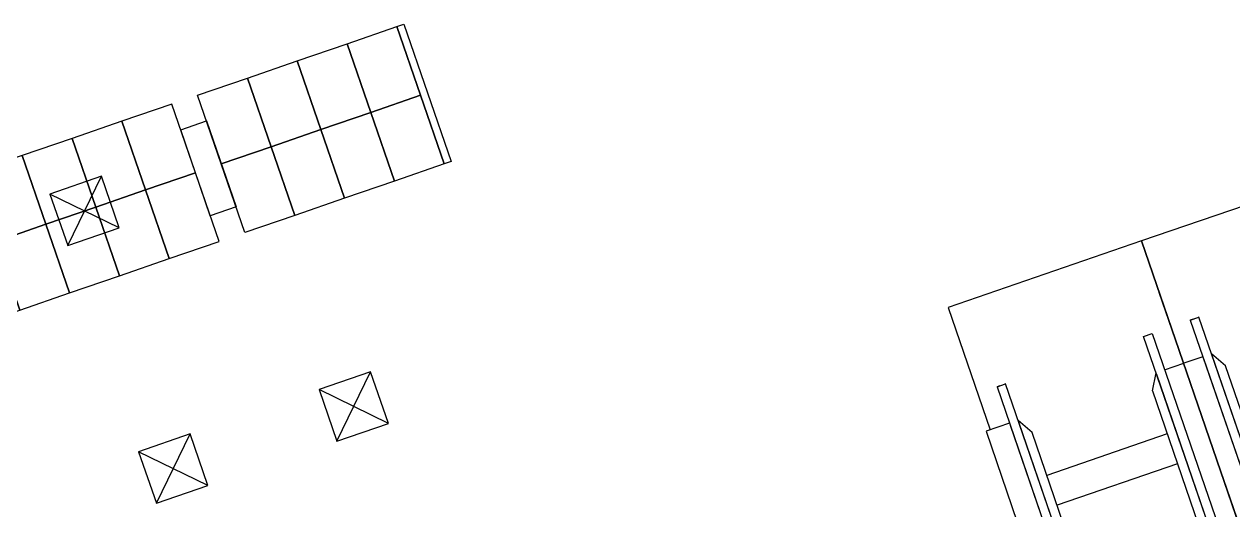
# Model space of a CAD drawing. Extents: x 809431 to 809707, y 818703 to 819368.
# Drawn here: x 809463.38 to 809476.68, y 819304.63 to 819309.98 of the extents above; entities that cross this region are included whole.
import ezdxf

# ---------------------------------------------------------------- set-up
doc = ezdxf.new("R2010")
doc.units = 0
for name, color, linetype in [('Esc', 7, 'Continuous'), ('Fix Furn', 7, 'Continuous'), ('MAJ430_B', 7, 'Continuous'), ('MAJ724__', 7, 'Continuous')]:
    doc.layers.add(name, color=color, linetype=linetype)

# ---------------------------------------------------------------- blocks, each defined once
blk = doc.blocks.new('8-Seater')
at = {"layer": 'Fix Furn'}
for points in [[(316.683, 206.688), (316.683, 206.608), (315.083, 206.608), (315.083, 206.688)], [(315.883, 206.608), (315.883, 206.028), (315.083, 206.028), (315.083, 206.608)], [(316.683, 206.608), (316.683, 206.028), (315.883, 206.028), (315.883, 206.608)], [(315.883, 206.028), (315.883, 205.448), (315.083, 205.448), (315.083, 206.028)], [(316.683, 206.028), (316.683, 205.448), (315.883, 205.448), (315.883, 206.028)], [(315.883, 205.448), (315.883, 204.868), (315.083, 204.868), (315.083, 205.448)], [(316.683, 205.448), (316.683, 204.868), (315.883, 204.868), (315.883, 205.448)], [(315.883, 204.868), (315.883, 204.288), (315.083, 204.288), (315.083, 204.868)], [(316.683, 204.868), (316.683, 204.288), (315.883, 204.288), (315.883, 204.868)], [(316.383, 203.988), (315.383, 203.988), (315.383, 204.288), (316.383, 204.288)], [(315.883, 203.408), (315.883, 203.988), (315.083, 203.988), (315.083, 203.408)], [(316.683, 203.408), (316.683, 203.988), (315.883, 203.988), (315.883, 203.408)], [(315.883, 202.828), (315.883, 203.408), (315.083, 203.408), (315.083, 202.828)], [(316.683, 202.828), (316.683, 203.408), (315.883, 203.408), (315.883, 202.828)], [(315.883, 202.248), (315.883, 202.828), (315.083, 202.828), (315.083, 202.248)], [(316.683, 202.248), (316.683, 202.828), (315.883, 202.828), (315.883, 202.248)], [(315.883, 201.668), (315.883, 202.248), (315.083, 202.248), (315.083, 201.668)], [(316.683, 201.668), (316.683, 202.248), (315.883, 202.248), (315.883, 201.668)], [(316.683, 201.588), (316.683, 201.668), (315.083, 201.668), (315.083, 201.588)]]:
    blk.add_lwpolyline(points, close=True, dxfattribs=at)

msp = doc.modelspace()

# ---------------------------------------------------------------- linework, layer by layer
at = {"layer": 'Esc'}
for p, q in [((809477.804, 819308.324), (809475.676, 819307.592)), ((809475.676, 819307.592), (809473.549, 819306.859)), ((809498.401, 819241.595), (809475.676, 819307.592)), ((809475.676, 819307.592), (809498.401, 819241.595)), ((809498.027, 819242.679), (809475.872, 819307.024)), ((809473.549, 819306.859), (809474.012, 819305.513)), ((809476.213, 819306.719), (809476.308, 819306.752)), ((809476.245, 819306.73), (809476.213, 819306.719)), ((809476.213, 819306.719), (809498.14, 819243.034)), ((809476.308, 819306.752), (809476.292, 819306.746)), ((809498.234, 819243.066), (809476.308, 819306.752)), ((809475.698, 819306.542), (809475.792, 819306.574)), ((809475.792, 819306.574), (809497.864, 819242.468)), ((809497.625, 819242.856), (809475.698, 819306.542)), ((809476.351, 819306.318), (809476.142, 819306.246)), ((809476.358, 819306.298), (809498.285, 819242.612)), ((809476.6, 819306.218), (809476.445, 819306.351)), ((809498.379, 819242.645), (809476.453, 819306.331)), ((809475.93, 819306.173), (809476.142, 819306.246)), ((809498.281, 819243.246), (809476.6, 819306.218)), ((809474.086, 819305.987), (809474.18, 819306.019)), ((809474.18, 819306.019), (809474.165, 819306.014)), ((809496.107, 819242.334), (809474.18, 819306.019)), ((809475.796, 819305.941), (809475.836, 819306.141)), ((809497.77, 819242.435), (809475.843, 819306.121)), ((809474.117, 819305.998), (809474.086, 819305.987)), ((809474.086, 819305.987), (809496.012, 819242.301)), ((809475.796, 819305.941), (809497.477, 819242.969)), ((809474.472, 819305.485), (809474.318, 819305.618)), ((809474.224, 819305.586), (809473.965, 819305.497)), ((809473.965, 819305.497), (809495.763, 819242.192)), ((809474.231, 819305.565), (809496.157, 819241.88)), ((809496.252, 819241.913), (809474.325, 819305.598)), ((809496.154, 819242.513), (809474.472, 819305.485)), ((809475.959, 819305.468), (809474.635, 819305.012)), ((809476.072, 819305.139), (809474.748, 819304.683))]:
    msp.add_line(p, q, dxfattribs=at)
at = {"layer": 'MAJ430_B'}
for p, q in [((809463.859, 819307.542), (809464.231, 819308.305)), ((809464.426, 819307.737), (809463.664, 819308.109)), ((809466.821, 819305.389), (809467.193, 819306.152)), ((809467.388, 819305.584), (809466.626, 819305.956)), ((809464.836, 819304.705), (809465.208, 819305.468)), ((809465.403, 819304.901), (809464.64, 819305.273))]:
    msp.add_line(p, q, dxfattribs=at)
for points in [[(809464.231, 819308.305), (809463.664, 819308.109), (809463.859, 819307.542), (809464.426, 819307.737)], [(809467.193, 819306.152), (809466.626, 819305.956), (809466.821, 819305.389), (809467.388, 819305.584)], [(809465.208, 819305.468), (809464.64, 819305.273), (809464.836, 819304.705), (809465.403, 819304.901)]]:
    msp.add_lwpolyline(points, close=True, dxfattribs=at)

# ---------------------------------------------------------------- block references
at = {"layer": 'MAJ724__', "rotation": -71.0001098042651}
msp.add_blockref('8-Seater', (809169.55, 819540.605), dxfattribs=at)

doc.saveas('drawing.dxf')
